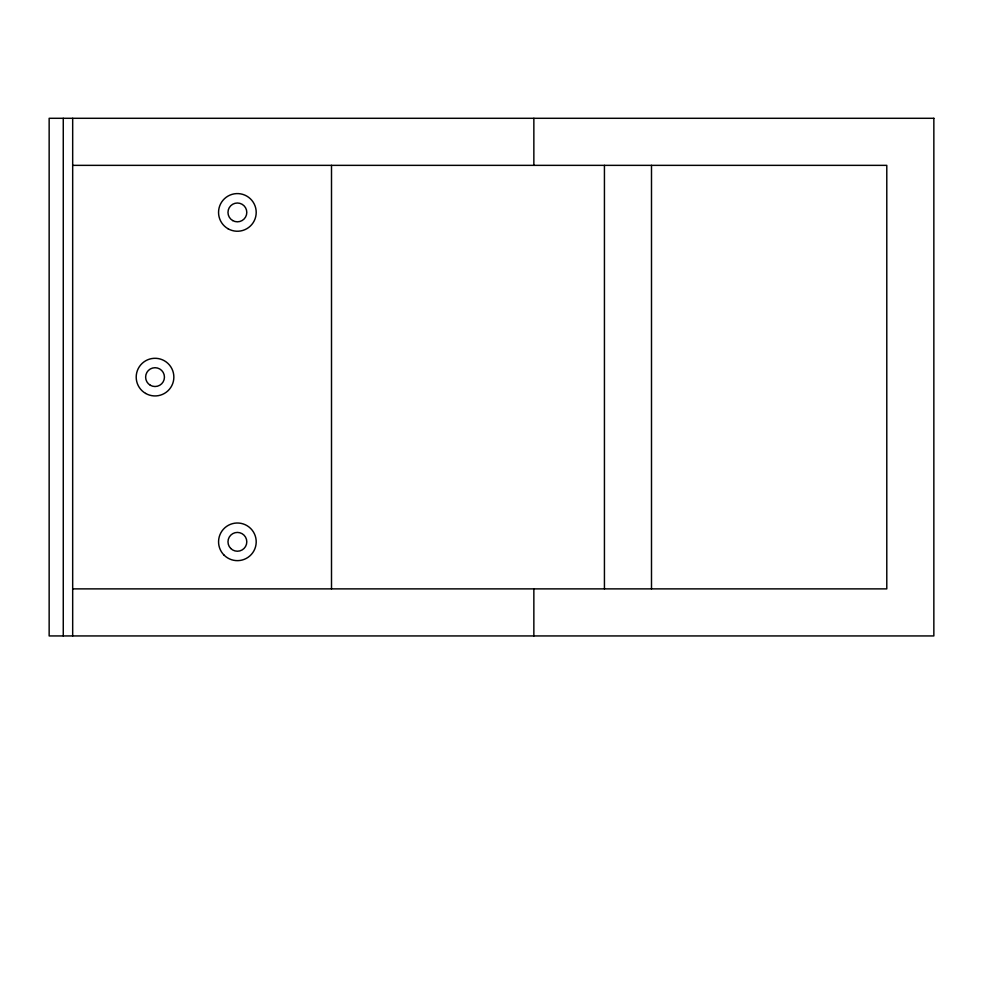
<?xml version="1.0" encoding="UTF-8"?>
<svg xmlns="http://www.w3.org/2000/svg" width="983" height="983" viewBox="0 0 983 983"><rect width="100%" height="100%" fill="white"/><g stroke="black" fill="none" stroke-linecap="round" stroke-linejoin="round"><path stroke-width="1.47" d="M72.681 165.353L886.789 165.353L886.789 588.878L72.681 588.878M651.496 165.353L651.496 588.878M604.434 165.353L604.434 588.878M533.855 118.292L533.855 165.353M533.855 588.878L533.855 635.94M331.504 165.353L331.504 588.878M72.681 118.292L72.681 635.94M63.268 118.292L63.268 635.94M933.85 118.292L49.15 118.292L49.15 635.94L933.85 635.94L933.85 118.292M224.075 555.137A18.824 18.824 0 0 0 255.568 546.695A18.824 18.824 0 0 0 232.516 523.644A18.824 18.824 0 0 0 224.075 555.137M227.97 228.72A18.824 18.824 0 0 0 256.207 212.414A18.824 18.824 0 0 0 227.97 196.108A18.824 18.824 0 0 0 227.97 228.72M230.735 548.477A9.412 9.412 0 0 0 246.475 544.263A9.412 9.412 0 0 0 234.949 532.737A9.412 9.412 0 0 0 230.735 548.477M232.676 220.561A9.412 9.412 0 0 0 246.794 212.414A9.412 9.412 0 0 0 232.676 204.267A9.412 9.412 0 0 0 232.676 220.561M145.619 393.421A18.824 18.824 0 0 0 173.856 377.116A18.824 18.824 0 0 0 145.619 360.81A18.824 18.824 0 0 0 145.619 393.421M150.325 385.262A9.412 9.412 0 0 0 164.444 377.116A9.412 9.412 0 0 0 150.325 368.969A9.412 9.412 0 0 0 150.325 385.262"/></g></svg>
